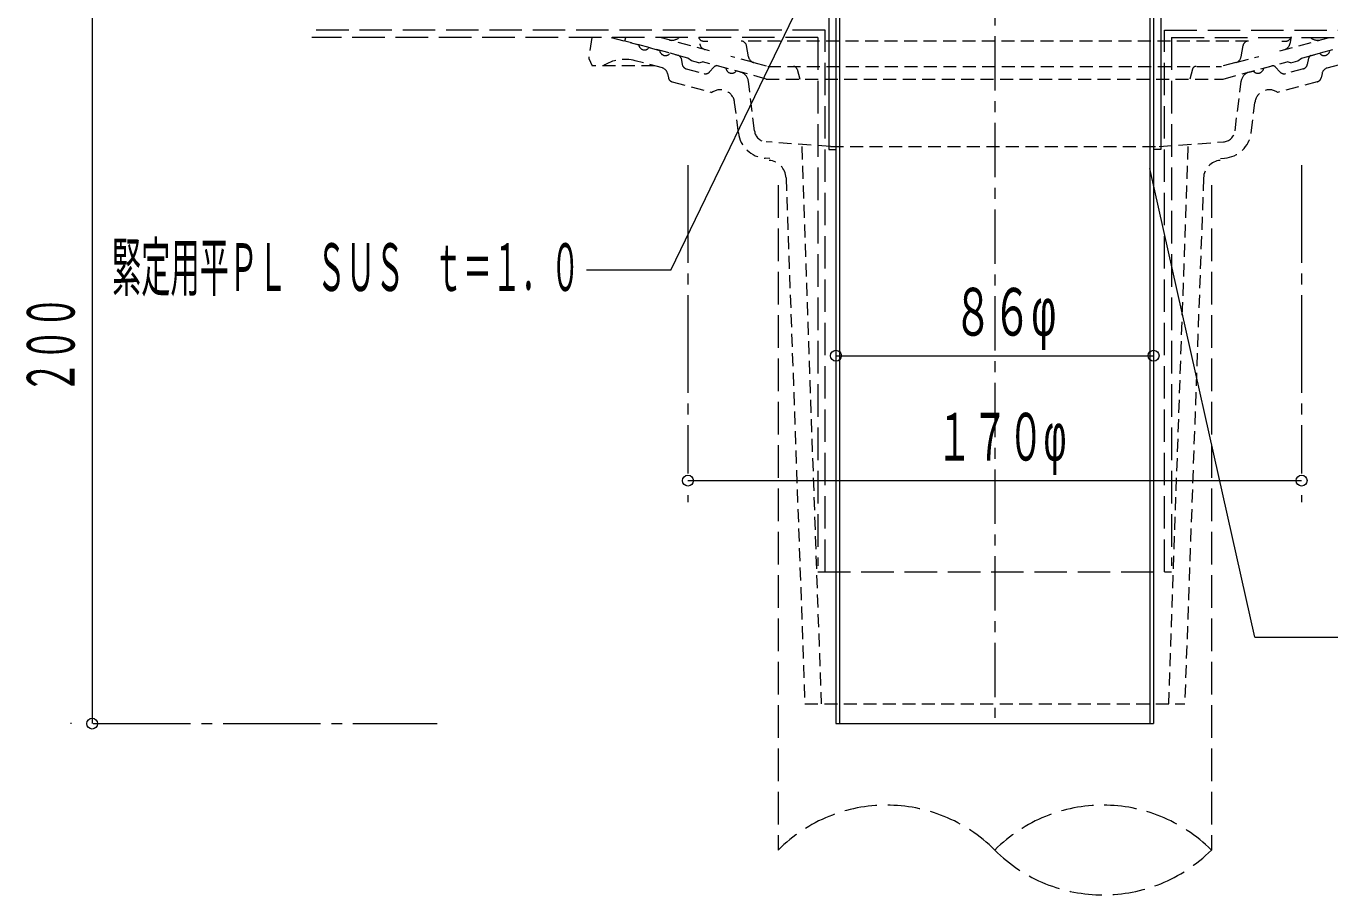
# Model space of a CAD drawing. Units: millimetres at full size, sheet at 1:3; details may follow other scales. Extents: x -1542 to 1451, y -1100 to 507.
# Drawn here: x 871.4 to 1232.7, y -496.6 to -256 of the extents above; entities that cross this region are included whole.
import ezdxf
from ezdxf.enums import TextEntityAlignment as Align

# ---------------------------------------------------------------- set-up
doc = ezdxf.new("R2010")
doc.units = ezdxf.units.MM
doc.header["$LTSCALE"] = 3
for name, pattern in [('CHAIN1', [8, 5, -1, 1, -1]), ('CHAIN2', [12, 9, -1, 1, -1]), ('DASHED1', [1.8, 1.2, -0.6]), ('DASHED3', [4, 3, -1])]:
    doc.linetypes.add(name, pattern=pattern)
for name, color, linetype, lineweight in [('5-0_ 通芯', 7, 'Continuous', 9), ('5-3_水切り', 3, 'Continuous', 9), ('5-4_イソバンド', 4, 'Continuous', 9), ('5-9_建具', 4, 'DASHED1', 9), ('5-F_ 寸法', 7, 'Continuous', 9)]:
    doc.layers.add(name, color=color, linetype=linetype, lineweight=lineweight)
doc.styles.add('超極細ゴシック', font='')
doc.styles.add('ＭＳ ゴシック', font='')
doc.styles.get('超極細ゴシック').set_extended_font_data('超極細ゴシック')
doc.styles.get('ＭＳ ゴシック').set_extended_font_data('MS Gothic')

msp = doc.modelspace()

# ---------------------------------------------------------------- linework, layer by layer
at = {"layer": '5-0_ 通芯', "color": 4, "linetype": 'CHAIN1'}
msp.add_line((1139.805, -42.82), (1139.805, -447.529), dxfattribs=at)
at = {"layer": '5-3_水切り', "color": 2}
for p, q in [((889.742, -249.172), (889.742, -449.172)), ((1050.084, -323.609), (1085.611, -250.172)), ((1211.831, -425.233), (1182.805, -295.409)), ((1050.084, -323.609), (1026.684, -323.609)), ((1095.805, -347.286), (1183.805, -347.286)), ((1054.805, -381.883), (1224.805, -381.883)), ((1054.805, -385.891), (1054.805, -387.883)), ((1224.805, -385.891), (1224.805, -387.883)), ((1211.831, -425.233), (1235.231, -425.233)), ((884.004, -449.172), (883.742, -449.172))]:
    msp.add_line(p, q, dxfattribs=at)
at = {"layer": '5-3_水切り', "color": 33, "lineweight": 18}
for p, q in [((1096.805, -249.172), (1096.805, -449.172)), ((1182.805, -249.172), (1182.805, -449.172)), ((1093.805, -250.172), (1093.805, -290.172)), ((1095.805, -250.172), (1095.805, -449.172)), ((1183.805, -250.172), (1183.805, -449.172)), ((1185.805, -250.172), (1185.805, -290.172)), ((1093.805, -290.172), (1095.805, -290.172)), ((1185.805, -290.172), (1183.805, -290.172)), ((1095.805, -449.172), (1183.805, -449.172))]:
    msp.add_line(p, q, dxfattribs=at)
at = {"layer": '5-3_水切り', "color": 4, "linetype": 'DASHED3'}
for p, q in [((1092.805, -257.172), (950.632, -257.172)), ((1090.805, -259.172), (950.632, -259.172)), ((1090.805, -259.172), (1090.805, -405.483)), ((1092.805, -407.172), (1092.805, -257.172)), ((1186.805, -407.172), (1186.805, -257.172)), ((1186.805, -257.172), (1332.687, -257.172)), ((1188.805, -259.172), (1188.805, -405.483)), ((1188.805, -259.172), (1332.687, -259.172)), ((1079.805, -300.064), (1079.805, -484.174)), ((1199.805, -300.064), (1199.805, -484.174)), ((1090.805, -407.172), (1188.805, -407.172))]:
    msp.add_line(p, q, dxfattribs=at)
at = {"layer": '5-3_水切り', "color": 4, "linetype": 'CHAIN2'}
for p, q in [((1054.805, -294.559), (1054.805, -379.891)), ((1224.805, -294.559), (1224.805, -379.891))]:
    msp.add_line(p, q, dxfattribs=at)
at = {"layer": '5-3_水切り', "color": 7, "linetype": 'CHAIN2'}
msp.add_line((890.004, -449.172), (985.276, -449.172), dxfattribs=at)
at = {"layer": '5-3_水切り', "color": 2}
for centre in [(1095.805, -347.286), (1183.805, -347.286), (1054.805, -381.883), (1224.805, -381.883), (889.742, -449.172)]:
    msp.add_circle(centre, 1.5, dxfattribs=at)
at = {"layer": '5-3_水切り', "color": 4, "linetype": 'DASHED3'}
for centre, start, end in [((1109.805, -514.174), 45, 135), ((1169.805, -514.174), 45, 135), ((1169.805, -454.174), 225, 315)]:
    msp.add_arc(centre, 42.426, start, end, dxfattribs=at)
at = {"layer": '5-4_イソバンド', "linetype": 'DASHED1'}
for p, q in [((1059.175, -260.172), (1060.305, -260.172)), ((1219.305, -260.172), (1220.436, -260.172))]:
    msp.add_line(p, q, dxfattribs=at)
at = {"layer": '5-9_建具'}
for p, q in [((1028.142, -259.172), (1027.305, -265.029)), ((1033.573, -259.172), (1041.161, -261.205)), ((1037.305, -260.172), (1037.555, -259.172)), ((1049.57, -259.835), (1047.097, -259.172)), ((1060.805, -262.845), (1049.57, -259.835)), ((1218.805, -262.845), (1230.04, -259.835)), ((1221.91, -258.948), (1221.537, -260.938)), ((1230.04, -259.835), (1232.514, -259.172)), ((1054.805, -264.861), (1037.305, -260.172)), ((1044.059, -261.982), (1046.957, -262.758)), ((1052.155, -264.151), (1049.854, -263.535)), ((1210.062, -260.172), (1069.549, -260.172)), ((1071.583, -264.541), (1071.025, -261.409)), ((1208.028, -264.541), (1208.585, -261.409)), ((1224.805, -264.861), (1242.305, -260.172)), ((1227.455, -264.151), (1229.756, -263.535)), ((1027.305, -265.029), (1028.305, -267.029)), ((1045.507, -267.029), (1028.305, -267.029)), ((1047.707, -267.618), (1040.184, -265.602)), ((1052.876, -264.917), (1053.239, -266.689)), ((1055.805, -265.647), (1054.805, -264.861)), ((1057.805, -266.182), (1055.805, -265.647)), ((1057.805, -266.182), (1058.805, -265.933)), ((1076.492, -270.672), (1058.805, -265.933)), ((1065.309, -267.676), (1063.008, -267.059)), ((1073.034, -266.122), (1066.686, -264.421)), ((1073.034, -266.122), (1076.953, -267.172)), ((1076.953, -267.172), (1202.658, -267.172)), ((1206.577, -266.122), (1202.658, -267.172)), ((1203.118, -270.672), (1220.805, -265.933)), ((1206.577, -266.122), (1212.924, -264.421)), ((1214.301, -267.676), (1216.602, -267.059)), ((1221.805, -266.182), (1220.805, -265.933)), ((1221.805, -266.182), (1223.805, -265.647)), ((1223.805, -265.647), (1224.805, -264.861)), ((1226.735, -264.917), (1226.372, -266.689)), ((1231.903, -267.618), (1239.426, -265.602)), ((1049.149, -269.149), (1049.388, -270.316)), ((1054.32, -267.837), (1059.291, -269.169)), ((1062.001, -267.362), (1060.801, -268.715)), ((1069.351, -268.759), (1068.207, -268.452)), ((1076.492, -270.672), (1203.118, -270.672)), ((1085.013, -267.897), (1085.805, -270.672)), ((1194.598, -267.897), (1193.805, -270.672)), ((1210.26, -268.759), (1211.404, -268.452)), ((1217.609, -267.362), (1218.809, -268.715)), ((1225.29, -267.837), (1220.32, -269.169)), ((1230.462, -269.149), (1230.223, -270.316)), ((1050.469, -271.464), (1061.436, -274.403)), ((1073.237, -285.02), (1071.552, -271.291)), ((1071.919, -274.278), (1071.552, -271.291)), ((1206.373, -285.02), (1208.059, -271.291)), ((1229.142, -271.464), (1218.174, -274.403)), ((1068.771, -285.568), (1067.739, -277.164)), ((1210.84, -285.568), (1211.871, -277.164)), ((1094.305, -289.332), (1076.467, -288.085)), ((1185.305, -289.332), (1203.143, -288.085)), ((1077.517, -292.669), (1076.153, -292.574)), ((1086.305, -289.332), (1091.695, -443.732)), ((1094.305, -289.332), (1185.305, -289.332)), ((1193.305, -289.332), (1187.915, -443.732)), ((1202.35, -292.651), (1203.457, -292.574)), ((1197.644, -298.023), (1192.415, -443.732))]:
    msp.add_line(p, q, dxfattribs=at)
msp.add_lwpolyline([(1081.967, -298.023), (1087.195, -443.732), (1192.415, -443.732)], dxfattribs=at)
for centre, radius, start, end in [((1050.347, -256.937), 3, 254.99973, 311.84009), ((1059.175, -258.672), 1.5, 199.47744, 270), ((1220.436, -258.672), 1.5, 270, 349.38435), ((1229.264, -256.937), 3, 228.15991, 285.00027), ((1042.772, -260.99), 1.625, 187.61929, 322.3797), ((1048.567, -262.543), 1.625, 187.62059, 322.37891), ((1060.039, -260.57), 2, 190.61488, 255.0005), ((1069.549, -261.672), 1.5, 10.08813, 90), ((1210.062, -261.672), 1.5, 90, 169.91187), ((1219.571, -260.57), 2, 284.9995, 349.38512), ((1231.043, -262.543), 1.625, 217.62109, 352.37941), ((1037.337, -276.227), 11, 74.99866, 123.25316), ((1051.896, -265.117), 1, 11.56642, 75.00078), ((1054.708, -266.388), 1.5, 191.5649, 254.99991), ((1062.75, -268.025), 1, 75.00023, 138.43498), ((1073.552, -264.19), 2, 190.08743, 255.0005), ((1084.051, -268.172), 1, 15.94598, 90), ((1195.56, -268.172), 1, 90, 164.05402), ((1206.059, -264.19), 2, 284.9995, 349.91257), ((1216.861, -268.025), 1, 41.56502, 104.99977), ((1224.902, -266.388), 1.5, 285.00009, 348.4351), ((1227.714, -265.117), 1, 104.99922, 168.43358), ((1047.189, -269.55), 2, 11.56561, 74.99841), ((1050.857, -270.015), 1.5, 191.56418, 254.99976), ((1059.679, -267.72), 1.5, 254.99991, 318.43558), ((1066.92, -267.46), 1.625, 187.62059, 322.38074), ((1068.574, -271.656), 3, 6.99973, 75.00041), ((1211.036, -271.656), 3, 104.99959, 173.00027), ((1212.691, -267.46), 1.625, 217.61926, 352.37941), ((1219.932, -267.72), 1.5, 221.56442, 285.00009), ((1228.753, -270.015), 1.5, 285.00024, 348.43582), ((1232.421, -269.55), 2, 105.00159, 168.43439), ((1063.769, -277.652), 4, 6.99878, 125.67537), ((1215.842, -277.652), 4, 54.32463, 173.00122), ((1076.711, -284.593), 3.5, 186.99913, 266.00005), ((1202.899, -284.593), 3.5, 273.99995, 353.00087), ((1076.711, -284.593), 8, 186.99913, 266.00005), ((1202.899, -284.593), 8, 273.99995, 353.00087), ((1076.97, -298.203), 5, 2.05519, 86.00026), ((1202.641, -298.203), 5, 93.99974, 177.94481)]:
    msp.add_arc(centre, radius, start, end, dxfattribs=at)

# ---------------------------------------------------------------- texts
at = {"layer": '5-3_水切り', "color": 7, "style": 'ＭＳ ゴシック', "width": 0.45}
msp.add_text('緊定用平ＰＬ\u3000ＳＵＳ\u3000ｔ＝１．０', height=13.2, dxfattribs=at).set_placement((895.229, -333.309), align=Align.BOTTOM_LEFT)
at = {"layer": '5-F_ 寸法', "style": '超極細ゴシック'}
for s, width, p in [('８６φ', 0.6, (1128.356, -345.688)), ('１７０φ', 0.55, (1123.641, -380.285))]:
    msp.add_text(s, height=13.2, dxfattribs=dict(at, width=width)).set_placement(p, align=Align.BOTTOM_LEFT)
at = {"layer": '5-F_ 寸法', "style": '超極細ゴシック', "width": 0.5}
msp.add_text('２００', height=13.2, rotation=90, dxfattribs=at).set_placement((888.842, -357.766), align=Align.BOTTOM_LEFT)

doc.saveas('drawing.dxf')
